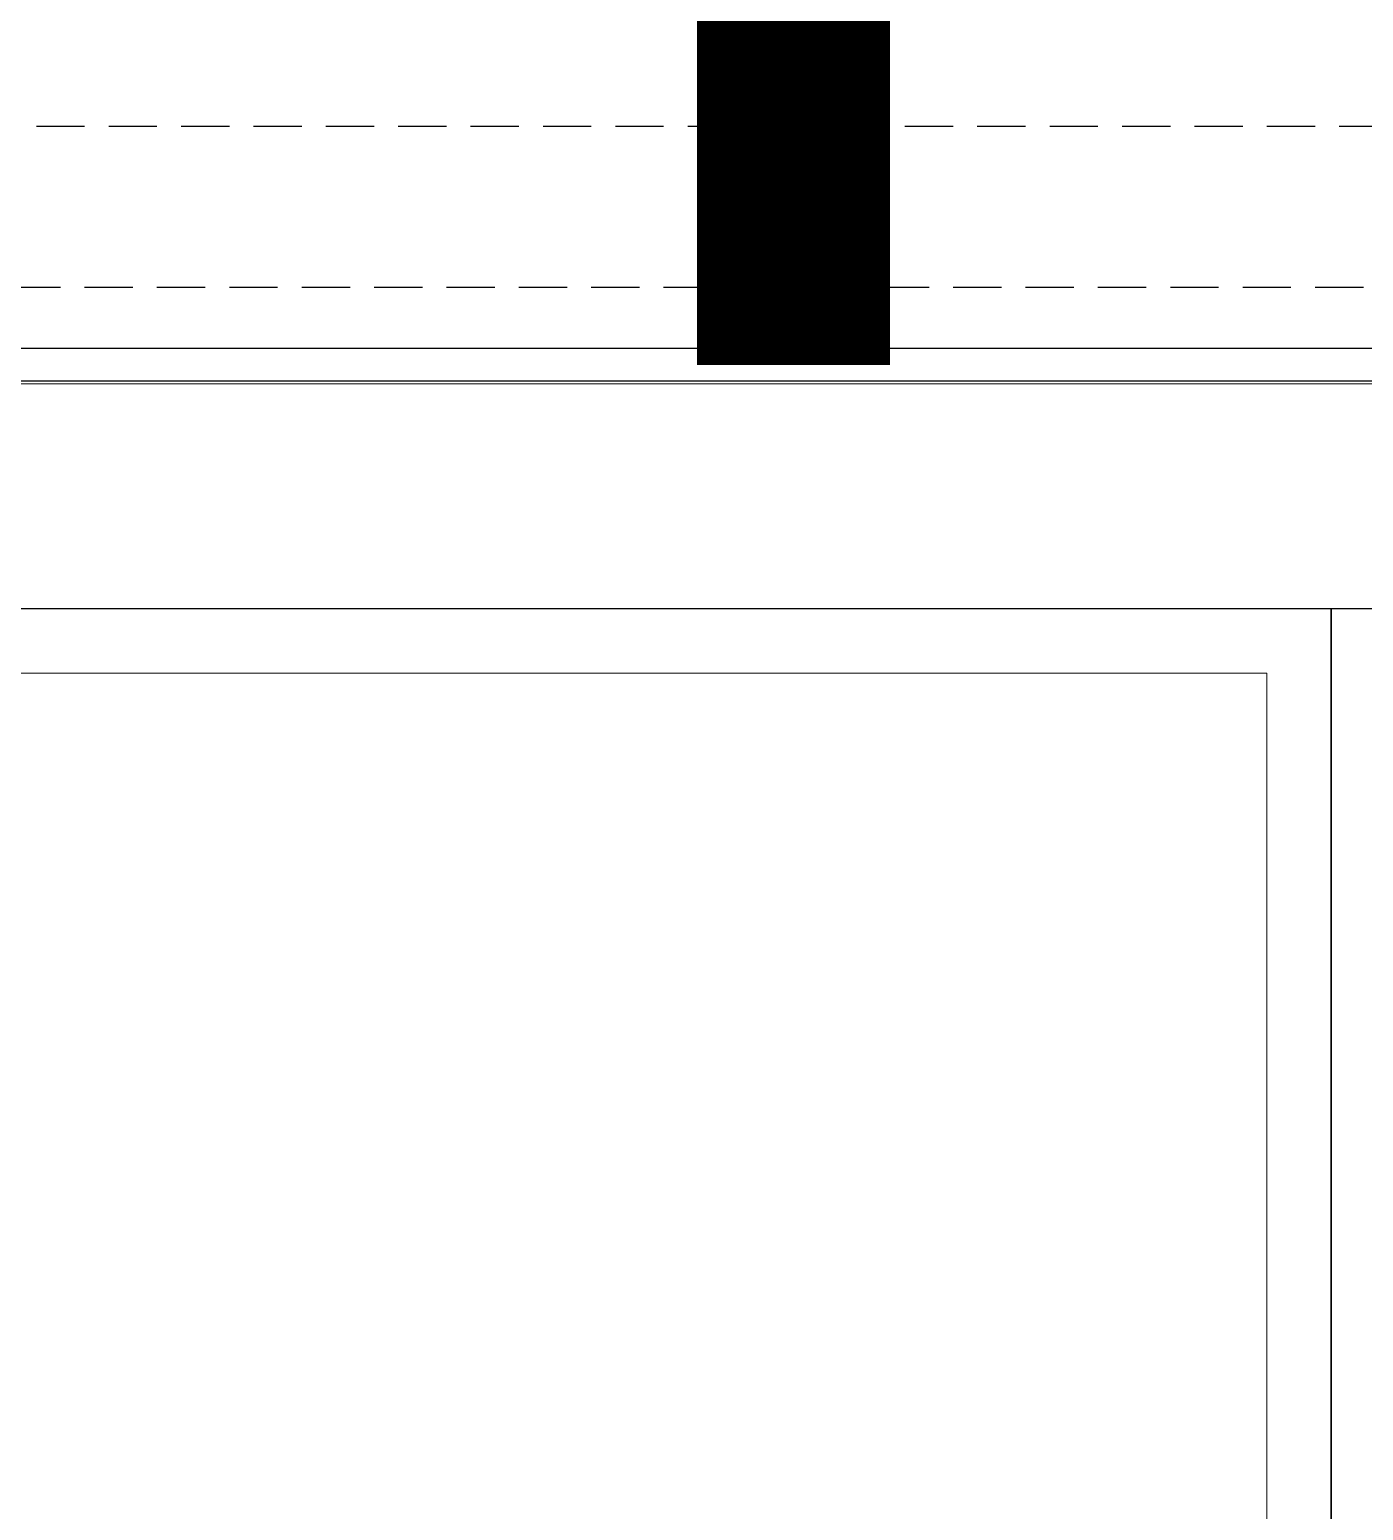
# Model space of a CAD drawing. Header units: millimetres. Extents: x 4739419 to 5837985, y 2291271 to 3446271.
# Drawn here: x 4890039 to 4892112, y 2424639 to 2426942 of the extents above; entities that cross this region are included whole.
import ezdxf

# ---------------------------------------------------------------- set-up
doc = ezdxf.new("R2010")
doc.units = ezdxf.units.MM
doc.linetypes.add('XR-평면도$0$HIDDEN', pattern=[0.375, 0.25, -0.125])
doc.layers.get('0').update_dxf_attribs({"color": 255})
for name, color, linetype, lineweight in [('XR-평면도$0$A-CNTL', 9, 'Continuous', 15), ('XR-평면도$0$A-CONC-LIN1', 9, 'Continuous', 40), ('XR-평면도$0$A-DWXM-SHUT', 9, 'Continuous', 25), ('XR-평면도$0$A-ELEV-LIN3', 9, 'Continuous', 18), ('XR-평면도$0$A-XXXX-STL', 9, 'Continuous', 25)]:
    doc.layers.add(name, color=color, linetype=linetype, lineweight=lineweight)
doc.layers.add('XR-평면도$0$Parking_화물', color=9, linetype='Continuous')

# ---------------------------------------------------------------- blocks, each defined once
blk = doc.blocks.new('XR-평면도$0$중심선(210216)')
at = {"layer": 'XR-평면도$0$A-CNTL', "ltscale": 300}
blk.add_lwpolyline([(-10000, 90000), (186000, 90000)], dxfattribs=at)
blk = doc.blocks.new('XR-평면도$0$주차구획_1')
at = {"layer": 'XR-평면도$0$A-ELEV-LIN3'}
blk.add_lwpolyline([(-5900, 1450), (5900, 1450), (5900, -1450), (-5900, -1450)], close=True, dxfattribs=at)
at = {"layer": 'XR-평면도$0$Parking_화물'}
blk.add_lwpolyline([(-6000, 1550), (6000, 1550), (6000, -1550), (-6000, -1550)], close=True, dxfattribs=at)
blk = doc.blocks.new('XR-평면도$0$화물주차구획_1F(210411)')
at = {"xscale": -1.000000000000001}
for p in [(12150544, 726213.4), (12150544, 723113.4)]:
    blk.add_blockref('XR-평면도$0$주차구획_1', p, dxfattribs=at)
blk = doc.blocks.new('XR-평면도$0$셔터(9600)230515')
at = {"layer": 'XR-평면도$0$A-DWXM-SHUT', "ltscale": 20}
for p, q in [((9671.8, 395.9), (279.2, 395.9)), ((129.2, 345), (9671.8, 345))]:
    blk.add_line(p, q, dxfattribs=at)
at = {"layer": 'XR-평면도$0$A-XXXX-STL', "color": 3, "linetype": 'XR-평면도$0$HIDDEN', "ltscale": 300}
blk.add_lwpolyline([(0, 250), (9900, 250), (9900, 0), (0, 0)], close=True, dxfattribs=at)

msp = doc.modelspace()

# ---------------------------------------------------------------- linework, layer by layer
at = {"const_width": 300}
msp.add_lwpolyline([(4891226.1, 2426420.3), (4891226.1, 2431161.4), (4892451.1, 2431161.4)], dxfattribs=at)

# ---------------------------------------------------------------- block references
at = {"color": 2, "rotation": 270}
msp.add_blockref('XR-평면도$0$화물주차구획_1F(210411)', (4167398.5, 14570585.2), dxfattribs=at)
msp.add_blockref('XR-평면도$0$화물주차구획_1F(210411)', (4167398.5, 14570585.2), dxfattribs=at)
msp.add_blockref('XR-평면도$0$화물주차구획_1F(210411)', (4167398.5, 14570585.2), dxfattribs=at)
at = {"layer": 'XR-평면도$0$A-CNTL'}
msp.add_blockref('XR-평면도$0$중심선(210216)', (4866111.8, 2336391.2), dxfattribs=at)
at = {"layer": 'XR-평면도$0$A-CONC-LIN1', "xscale": -1, "rotation": 180}
msp.add_blockref('XR-평면도$0$셔터(9600)230515', (4888661.8, 2426791.2), dxfattribs=at)
msp.add_blockref('XR-평면도$0$셔터(9600)230515', (4888661.8, 2426791.2), dxfattribs=at)
msp.add_blockref('XR-평면도$0$셔터(9600)230515', (4888661.8, 2426791.2), dxfattribs=at)

doc.saveas('drawing.dxf')
